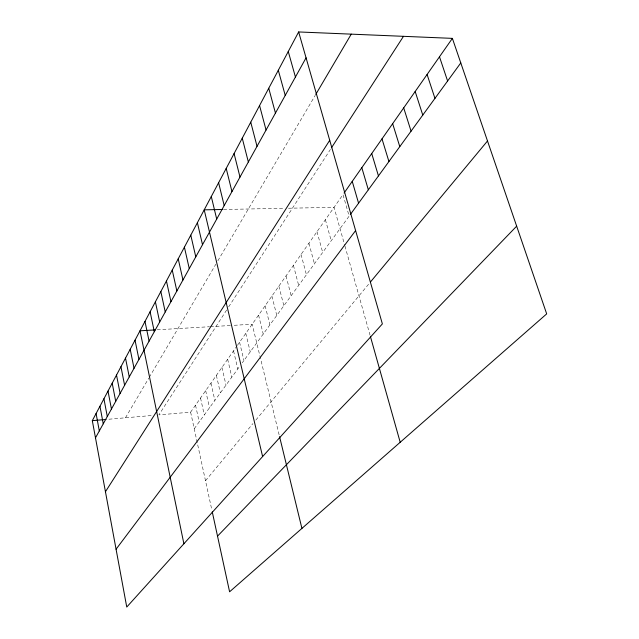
<?xml version="1.0" encoding="UTF-8"?>
<svg xmlns="http://www.w3.org/2000/svg" width="639" height="639" viewBox="0 0 639 639"><rect width="100%" height="100%" fill="white"/><g stroke="black" fill="none" stroke-linecap="round" stroke-linejoin="round"><path stroke-width="0.48" stroke-dasharray="3.19 2.4" d="M125.46 417.786L148.799 378.128M149.278 377.322L215.854 264.195M217.875 260.768L315.251 95.315M226.621 310.051L158.879 414.895L190.622 412.147L236.829 346.17M228.674 306.872L330.419 149.414M237.381 345.387L342.983 194.583L349.15 216.126L242.253 362.824M194.224 428.745L239.465 366.658M205.502 480.736L252.916 423.609M255.848 420.079L368.615 284.211M108.973 419.216L153.017 415.406M157.194 329.796L209.464 326.737M210.407 326.689L232.34 325.403M234.249 325.291L252.181 324.245L279.347 435.726M223.546 209.472L284.507 208.306M288.485 208.226L334.045 207.356L344.685 245.152M344.948 246.079L370.141 335.531M325.387 219.712L331.218 240.735M317.008 231.677L322.687 252.445M308.901 243.259L314.428 263.779M301.041 254.482L306.432 274.754M293.421 265.369L298.677 285.401M286.032 275.92L291.152 295.713M278.86 286.16L283.86 305.73M271.894 296.097L276.783 315.442M265.137 305.754L269.906 324.876M258.571 315.131L263.228 334.045M245.791 333.374L250.24 351.865M239.577 342.248L243.93 360.532M233.539 350.875L237.796 368.951M227.66 359.262L231.821 377.146M221.941 367.433L226.014 385.117M216.373 375.381L220.367 392.873M210.958 383.12L214.864 400.429M205.678 390.661L209.496 407.786M200.534 398.009L204.28 414.951M195.518 405.166L199.184 421.932M190.622 412.147L211.86 510.05"/><path stroke-width="0.96" d="M298.645 31.95L382.37 323.909L126.754 607.05L92.312 420.654L298.645 31.95L452.38 38.372L546.688 313.885L229.593 591.794L212.268 511.903M95.483 437.843L306.065 57.83M315.754 94.468L351.25 34.147M105.443 491.734L329.716 140.292M331.489 147.761L403.489 36.327M344.078 193.026L452.38 38.372M350.26 214.608L460.783 62.918M116.066 549.228L355.611 230.591M370.492 281.951L487.501 140.979M217.524 536.137L516.663 226.166M92.312 420.654L106.034 419.472M155.285 329.908L140.013 330.794L183.888 543.765M222.58 209.488L204.216 209.84L262.613 456.558M439.488 56.783L447.604 81.001M427.092 74.483L434.951 98.374M415.174 91.505L422.778 115.076M403.704 107.879L411.069 131.155M392.65 123.662L399.79 146.627M382.002 138.871L388.927 161.539M371.73 153.544L378.448 175.917M361.818 167.698L368.336 189.791M352.241 181.372L358.575 203.186M370.412 336.489L400.198 442.268M288.261 51.511L295.434 77.023M278.308 70.266L285.234 95.419M268.747 88.27L275.449 113.071M259.57 105.563L266.056 130.029M250.744 122.185L257.03 146.315M242.253 138.184L248.347 161.979M234.082 153.584L239.992 177.059M226.206 168.416L231.949 191.588M218.61 182.722L224.193 205.582M279.57 436.653L301.92 528.405M211.285 196.516L216.709 219.081M197.387 222.707L202.515 244.697M190.781 235.144L195.782 256.854M184.399 247.173L189.264 268.612M178.217 258.811L182.962 279.986M172.242 270.081L176.867 290.993M166.444 280.992L170.956 301.648M160.836 291.568L165.237 311.976M155.389 301.824L159.686 321.984M150.109 311.768L154.311 331.697M144.981 321.425L149.087 341.114M135.029 340.172L138.951 359.406M130.204 349.277L134.03 368.288M125.508 358.12L129.254 376.906M120.947 366.706L124.613 385.285M116.514 375.061L120.1 393.424M112.2 383.184L115.715 401.34M108.007 391.084L111.45 409.04M103.925 398.776L107.296 416.532M99.948 406.26L103.254 423.825M96.082 413.553L99.317 430.926"/></g></svg>
